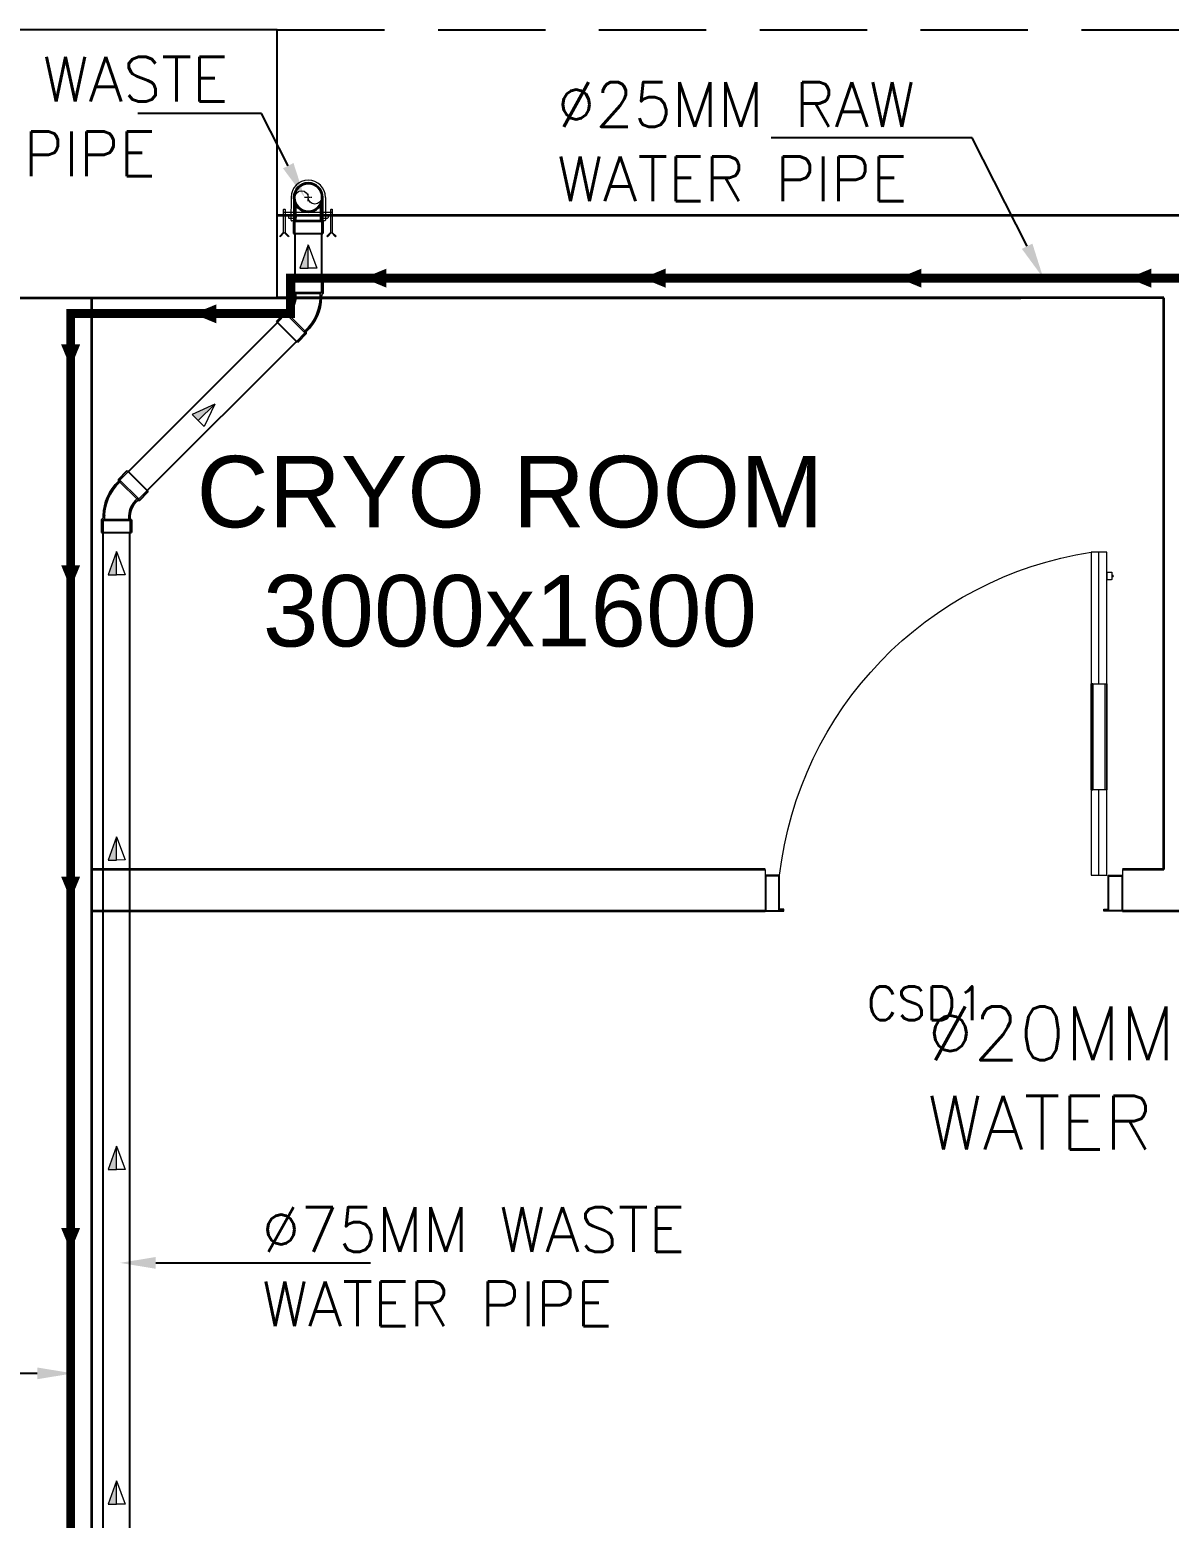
# Model space of a CAD drawing. Extents: x 3550807 to 4078732, y -628171 to -515859.
# Drawn here: x 3881748 to 3884936, y -525389 to -521224 of the extents above; entities that cross this region are included whole.
import ezdxf
from ezdxf import colors
from ezdxf.entities.mleader import LeaderData, LeaderLine
from ezdxf.math import Vec2, Vec3

# ---------------------------------------------------------------- set-up
doc = ezdxf.new("R2010")
doc.units = 0
doc.header["$LTSCALE"] = 6
doc.header["$MEASUREMENT"] = 0
doc.linetypes.add('CENTER2', pattern=[1.125, 0.75, -0.125, 0.125, -0.125])
doc.linetypes.add('HIDDEN', pattern=[0.375, 0.25, -0.125])
doc.layers.get('0').update_dxf_attribs({"linetype": 'CONTINUOUS'})
for name, color, linetype, lineweight in [('1200 Door', 144, 'CONTINUOUS', 5), ('PHE-SP', 1, 'CONTINUOUS', 0), ('PL-CLAMP', 211, 'CONTINUOUS', 13), ('PL-SOFT  WATER SUPPLY PIPE', 162, 'CONTINUOUS', 9), ('PL-WATER PIPING', 1, 'CONTINUOUS', 9), ('Single Leaf Door', 4, 'CONTINUOUS', 18), ('WALL', 10, 'CONTINUOUS', 35)]:
    doc.layers.add(name, color=color, linetype=linetype, lineweight=lineweight)
for name, color, linetype in [('Chajja', 7, 'CONTINUOUS'), ('COL', 5, 'CONTINUOUS'), ('DIM', 7, 'CONTINUOUS'), ('phe-text', 1, 'CONTINUOUS'), ('PL- WASTE PIPE', 6, 'CONTINUOUS'), ('PL-RA WATER SUPPLY PIPE', 100, 'CONTINUOUS'), ('PL-SOIL PIPE', 1, 'CONTINUOUS')]:
    doc.layers.add(name, color=color, linetype=linetype)
doc.styles.add('ARIAL', font='arial.ttf')
doc.styles.add('ROMANS', font='romans.shx')
doc.styles.get("Standard").update_dxf_attribs({"font": 'SIMPLEX'})

# ---------------------------------------------------------------- blocks, each defined once
blk = doc.blocks.new('1000x2100x100 SD')
at = {"layer": 'Single Leaf Door'}
for points in [[(44.2, 338.9), (49.1, 338.9), (49.1, 635.4), (44.2, 635.4)], [(87.8, 635.4), (82.8, 635.4), (82.8, 338.9), (87.8, 338.9)]]:
    blk.add_hatch(color=6, dxfattribs=at).paths.add_polyline_path(points)
at = {"layer": 'Single Leaf Door', "color": 8}
for p, q in [((44.2, 100), (44.2, 1004.2)), ((44.2, 1004.2), (87.8, 1004.2)), ((66, 635.4), (66, 1004.2)), ((87.8, 1004.2), (87.8, 100)), ((29.8, 946.7), (29.8, 928.8)), ((44.2, 948.7), (31.7, 948.7)), ((31.7, 926.8), (44.2, 926.8)), ((44.2, 948.7), (44.2, 926.8)), ((66, 100), (66, 338.9)), ((0, 100), (0, 0)), ((40.2, 100), (0, 100)), ((2, 98), (2, 2)), ((38.2, 98), (2, 98)), ((38.2, 3), (38.2, 98)), ((40.2, 5), (40.2, 100)), ((87.8, 100), (44.2, 100)), ((959.8, 5), (959.8, 100)), ((959.8, 100), (1000, 100)), ((961.8, 3), (961.8, 98)), ((961.8, 98), (998, 98)), ((998, 98), (998, 2)), ((1000, 100), (1000, 0)), ((0, 0), (40.2, 0)), ((2, 2), (40.2, 2)), ((50.1, 3), (38.2, 3)), ((52.1, 5), (40.2, 5)), ((40.2, 2), (50.1, 2)), ((40.2, 0), (52.1, 0)), ((50.1, 2), (50.1, 3)), ((52.1, 0), (52.1, 5)), ((947.9, 5), (959.8, 5)), ((947.9, 0), (947.9, 5)), ((959.8, 0), (947.9, 0)), ((949.9, 3), (961.8, 3)), ((949.9, 2), (949.9, 3)), ((959.8, 2), (949.9, 2)), ((998, 2), (959.8, 2)), ((1000, 0), (959.8, 0))]:
    blk.add_line(p, q, dxfattribs=at)
at = {"layer": 'Single Leaf Door', "color": 6}
for p, q in [((87.8, 635.4), (44.2, 635.4)), ((44.2, 635.4), (44.2, 338.9)), ((49.1, 338.9), (49.1, 635.4)), ((82.8, 338.9), (82.8, 635.4)), ((87.8, 338.9), (87.8, 635.4)), ((44.2, 338.9), (87.8, 338.9))]:
    blk.add_line(p, q, dxfattribs=at)
at = {"layer": 'Single Leaf Door', "color": 6, "ltscale": 100}
blk.add_line((82.8, 635.4), (82.8, 338.9), dxfattribs=at)
at = {"layer": 'Single Leaf Door', "color": 6}
for points in [[(44.2, 635.4), (44.2, 338.9), (49.1, 338.9), (49.1, 635.4), (44.2, 635.4)], [(87.8, 635.4), (87.8, 338.9), (82.8, 338.9), (82.8, 635.4), (87.8, 635.4)]]:
    blk.add_lwpolyline(points, dxfattribs=at)
at = {"layer": 'Single Leaf Door', "ltscale": 5000}
blk.add_lwpolyline([(44.2, 635.4), (44.2, 338.9), (49.1, 338.9), (49.1, 635.4), (44.2, 635.4)], dxfattribs=at)
at = {"layer": 'Single Leaf Door', "color": 8}
for centre, radius, start, end in [((-69.3, -19.8), 1036, 6.6418, 81.2791), ((29.8, 937.7), 3.72, 90, 270), ((31.7, 946.7), 1.98, 90, 180), ((31.7, 928.8), 1.98, 180, 270)]:
    blk.add_arc(centre, radius, start, end, dxfattribs=at)
blk = doc.blocks.new('1232')
at = {"layer": 'Chajja', "color": 8, "linetype": 'HIDDEN', "ltscale": 200}
blk.add_line((-22680, 16660.2), (-17505, 16660.2), dxfattribs=at)
at = {"layer": 'COL', "color": 8}
blk.add_lwpolyline([(-23430, 15910.2), (-22680, 15910.2), (-22680, 16660.2), (-23430, 16660.2)], close=True, dxfattribs=at)
at = {"layer": 'WALL', "color": 8, "linetype": 'ByBlock'}
for p, q in [((-17505, 16140.2), (-22680, 16140.2)), ((-23200, 15910.2), (-23200, 9945.2)), ((-23200, 15910.2), (-23200, 9945.2)), ((-20200, 15910.2), (-22680, 15910.2)), ((-20200, 14310.2), (-20200, 15910.2)), ((-21315, 14310.2), (-23200, 14310.2)), ((-20200, 14310.2), (-20315, 14310.2)), ((-21315, 14194.2), (-23200, 14194.2)), ((-18035, 14194.2), (-20315, 14194.2))]:
    blk.add_line(p, q, dxfattribs=at)
at = {"layer": 'WALL', "color": 8, "lineweight": 0}
for p, q in [((-21020, 15910.2), (-23200, 15910.2)), ((-21315, 14310.2), (-21315, 14194.2)), ((-20315, 14310.2), (-20315, 14194.2))]:
    blk.add_line(p, q, dxfattribs=at)
at = {"layer": 'WALL', "color": 8, "linetype": 'ByBlock'}
blk.add_lwpolyline([(-23430, 9195.2), (-23430, 15910.2), (-20600, 15910.2)], dxfattribs=at)
at = {"layer": 'Single Leaf Door', "color": 8, "xscale": -1}
blk.add_blockref('1000x2100x100 SD', (-20315, 14194.2), dxfattribs=at)
at = {"layer": '1200 Door', "color": 8, "linetype": 'ByBlock', "style": 'ROMANS'}
blk.add_text('CSD1', height=94.18, dxfattribs=at).set_placement((-21030.5, 13889.3, -35804.4))
at = {"layer": 'DIM', "color": 8, "insert": (-22029, 15199.8), "char_height": 200, "width": 1982.81, "attachment_point": 5, "style": 'ARIAL'}
blk.add_mtext('CRYO ROOM 3000x1600', dxfattribs=at)
blk = doc.blocks.new('clamp')
at = {"layer": 'PL-CLAMP'}
for p, q in [((105.4, 198.4), (168.6, 198.4)), ((105.4, 191.1), (168.6, 191.1)), ((156.2, 205.8), (161.2, 205.8)), ((156.2, 183.7), (161.2, 183.7)), ((163.2, 185.7), (163.2, 203.8)), ((170.6, 196.4), (170.6, 193.1)), ((105.4, 109.4), (168.6, 109.4)), ((105.4, 102), (168.6, 102)), ((156.2, 116.8), (161.2, 116.8)), ((156.2, 94.7), (161.2, 94.7)), ((163.2, 96.7), (163.2, 114.8)), ((170.6, 107.4), (170.6, 104))]:
    blk.add_line(p, q, dxfattribs=at)
for points in [[(138.4, 216.5, -0.414214), (139.4, 217.5), (203.1, 217.5), (214, 228.4), (215.4, 227), (203.9, 215.5), (215.3, 204), (213.9, 202.6), (203, 213.5), (139.4, 213.5, -0.414214), (138.4, 214.5), (138.4, 216.5)], [(138.4, 84.3, -0.414214), (139.4, 85.3), (203.1, 85.3), (214, 96.3), (215.4, 94.9), (203.9, 83.3), (215.3, 71.9), (213.9, 70.5), (203, 81.3), (139.4, 81.3, -0.414214), (138.4, 82.3), (138.4, 84.3)]]:
    blk.add_lwpolyline(points, format="xyb", dxfattribs=at)
for points in [[(146.2, 81.3), (146.2, 217.5)], [(156.2, 81.3), (156.2, 217.5)]]:
    blk.add_lwpolyline(points, dxfattribs=at)
for centre, radius, start, end in [((105.4, 150.2), 48.2, 90, 270), ((161.2, 203.8), 2, 0, 90), ((161.2, 185.7), 2, 270, 0), ((168.6, 196.4), 2, 0, 90), ((168.6, 193.1), 2, 270, 0), ((161.2, 114.8), 2, 0, 90), ((161.2, 96.7), 2, 270, 0), ((168.6, 107.4), 2, 0, 90), ((168.6, 104), 2, 270, 0)]:
    blk.add_arc(centre, radius, start, end, dxfattribs=at)
blk = doc.blocks.new('RISER UP 100')
at = {"color": 0, "linetype": 'Continuous'}
for p, q in [((-98.5, 60), (-148.5, 60)), ((-148.5, -60), (-148.5, 60)), ((-98.5, 60), (-93.5, 55)), ((-93.5, 55), (-24, 55)), ((-98.5, -60), (-148.5, -60)), ((-98.5, -60), (-93.5, -55)), ((-93.5, -55), (-24, -55))]:
    blk.add_line(p, q, dxfattribs=at)
at = {"color": 8, "linetype": 'Continuous', "lineweight": 0, "ltscale": 0.005}
for p, q in [((-98.5, 55), (-148.5, 55)), ((-98.5, -55), (-98.5, 55)), ((-98.5, 55), (-93.5, 50)), ((-93.5, -50), (-93.5, 50)), ((-93.5, 50), (-33.2, 50)), ((-98.5, -55), (-148.5, -55)), ((-98.5, -55), (-93.5, -50)), ((-93.5, -50), (-33.2, -50))]:
    blk.add_line(p, q, dxfattribs=at)
at = {"color": 8, "linetype": 'CENTER2', "lineweight": 0}
for p, q in [((-15, 0), (15, 0)), ((0, 15), (0, -15))]:
    blk.add_line(p, q, dxfattribs=at)
at = {"color": 0, "linetype": 'Continuous'}
blk.add_circle((0, 0), 60, dxfattribs=at)
at = {"color": 8, "linetype": 'Continuous', "lineweight": 0, "ltscale": 0.005}
blk.add_circle((0, 0), 55, dxfattribs=at)
at = {"color": 8, "linetype": 'Continuous', "lineweight": 0}
for centre, start, end in [((0, 27.5), 90, 270), ((0, -27.5), 270, 90)]:
    blk.add_arc(centre, 27.5, start, end, dxfattribs=at)
blk = doc.blocks.new('100 ELBOW')
at = {"color": 0, "linetype": 'Continuous'}
for p, q in [((-77.3, 0.5), (-85.9, -8)), ((72.2, 60.9), (66.6, 55.2)), ((72.2, 60.9), (123.7, 60.9)), ((123.7, 60.9), (123.7, -60.9)), ((-94.1, -8), (-130.6, -44.4)), ((-130.6, -44.4), (-44.4, -130.6)), ((-94.1, -8), (-85.9, -8)), ((72.2, -60.9), (66.4, -55.1)), ((72.2, -60.9), (123.7, -60.9)), ((-8, -94.1), (-44.4, -130.6)), ((-0.4, -78.2), (-8, -85.8)), ((-8, -94.1), (-8, -85.8))]:
    blk.add_line(p, q, dxfattribs=at)
at = {"color": 8, "linetype": 'Continuous', "lineweight": 0, "ltscale": 0.005}
for p, q in [((68.7, -49.1), (68.7, 49.1)), ((74.6, 55), (68.9, 49.3)), ((74.6, -55), (74.6, 55)), ((74.6, 55), (123.7, 55)), ((-91.7, -13.9), (-126.4, -48.6)), ((-91.7, -13.9), (-13.9, -91.7)), ((-91.7, -13.9), (-83.3, -13.9)), ((-83.4, -13.9), (-13.9, -83.3)), ((74.6, -55), (68.9, -49.3)), ((74.6, -55), (123.7, -55)), ((-13.9, -91.7), (-48.6, -126.4)), ((-4.5, -73.9), (-13.9, -83.3)), ((-13.9, -91.7), (-13.9, -83.3))]:
    blk.add_line(p, q, dxfattribs=at)
at = {"color": 8, "linetype": 'Continuous', "ltscale": 0.005}
blk.add_line((-72.3, -2.8), (-73.3, -3.7), dxfattribs=at)
at = {"color": 8, "linetype": 'Continuous', "lineweight": 0, "ltscale": 0.005}
for centre, radius, start, end in [((61.5, -148.1), 197.5, 87.86176, 137.18), ((60.9, -147.1), 98.2, 85.3383, 131.76601)]:
    blk.add_arc(centre, radius, start, end, dxfattribs=at)
at = {"color": 0, "linetype": 'Continuous'}
for centre, radius, start, end in [((61.6, -148.2), 203.5, 88.5977, 133.05078), ((60.9, -147.1), 92.3, 86.66432, 131.66432)]:
    blk.add_arc(centre, radius, start, end, dxfattribs=at)
blk = doc.blocks.new('A$C0B1B3CFA')
at = {"layer": 'PHE-SP'}
h = blk.add_hatch(color=7, dxfattribs=at)
h.dxf.hatch_style = 1
h.paths.add_polyline_path([(-0.0495, 0.0226), (-0.0495, 0), (0.0124, 0)])
at = {"layer": 'PHE-SP', "color": 7}
for points in [[(-0.0495, 0), (0.0124, 0), (-0.0495, 0.0226), (-0.0495, 0)], [(-0.0495, 0), (0.0124, 0), (-0.0495, -0.0226), (-0.0495, 0)]]:
    blk.add_lwpolyline(points, dxfattribs=at)
blk = doc.blocks.new('Z$W@#3BD47561')
at = {"layer": 'PHE-SP', "xscale": 49.00933755098914, "yscale": 49.00933755098914, "zscale": 49.00933755098914, "rotation": 270}
blk.add_blockref('A$C0B1B3CFA', (0, 0), dxfattribs=at)
blk = doc.blocks.new('Z$W@#4AA511D8')
at = {"layer": 'phe-text', "linetype": 'ByBlock', "lineweight": -2, "ltscale": 0.5, "xscale": 0.0244727334018079, "yscale": 0.0244727334018079, "zscale": 0.0244727334018079, "rotation": 270}
blk.add_blockref('Z$W@#3BD47561', (0.0148, 0), dxfattribs=at)

msp = doc.modelspace()

# ---------------------------------------------------------------- linework, layer by layer
at = {"layer": 'PL- WASTE PIPE', "linetype": 'ByBlock', "ltscale": 5}
for p, q in [((3882489.2, -521794.1), (3882489.2, -521925.3)), ((3882564.2, -521794.1), (3882564.2, -521925.3)), ((3882023.4, -522460), (3882440.6, -522042.8)), ((3882076.4, -522513), (3882493.6, -522095.8)), ((3881952.7, -527260), (3881952.7, -522630.5)), ((3882027.7, -527260), (3882027.7, -522630.5))]:
    msp.add_line(p, q, dxfattribs=at)
at = {"layer": 'PL-SOFT  WATER SUPPLY PIPE', "color": 3, "const_width": 25}
msp.add_lwpolyline([(3884985.4, -521918.8), (3882477.1, -521918.8), (3882477.1, -522017.7), (3881861.9, -522017.7), (3881861.9, -527919.1), (3882484.6, -527919.1), (3882484.6, -527988.6), (3883269.1, -527988.6)], dxfattribs=at)
at = {"layer": 'PL-WATER PIPING', "color": 61, "true_color": 0xd8e58c}
for points in [[(3882745.6, -521918.8, 53.3, 0, 0), (3882680.8, -521918.8, 0, 0, 0)], [(3883526.4, -521918.8, 53.3, 0, 0), (3883461.6, -521918.8, 0, 0, 0)], [(3884242.5, -521918.8, 53.3, 0, 0), (3884177.7, -521918.8, 0, 0, 0)], [(3884885.4, -521918.8, 53.3, 0, 0), (3884820.6, -521918.8, 0, 0, 0)], [(3882269.9, -522018.7, 53.3, 0, 0), (3882205, -522018.7, 0, 0, 0)], [(3881861.9, -522104.4, 53.3, 0, 0), (3881861.9, -522169.3, 0, 0, 0)], [(3881861.9, -522722.1, 53.3, 0, 0), (3881861.9, -522786.9, 0, 0, 0)], [(3881861.9, -523593.5, 53.3, 0, 0), (3881861.9, -523658.3, 0, 0, 0)], [(3881861.9, -524576.6, 53.3, 0, 0), (3881861.9, -524641.4, 0, 0, 0)]]:
    msp.add_lwpolyline(points, format="xyseb", dxfattribs=at)

# ---------------------------------------------------------------- block references
at = {"linetype": 'ByBlock'}
msp.add_blockref('1232', (3905120.1, -537884), dxfattribs=at)
at = {"layer": 'PL- WASTE PIPE', "linetype": 'ByBlock', "ltscale": 5}
for name, p, xscale, yscale, zscale, rotation in [('RISER UP 100', (3882526.7, -521693), -0.6804665603485837, 0.6804665603485837, 0.6804665595408722, 269.9999999999997), ('100 ELBOW', (3882526.7, -522009.6), 0.6818181811568929, 0.6818181824598778, 0.6818181817632315, 225.0000000000001), ('100 ELBOW', (3881990.2, -522546.2), 0.6818181811568929, 0.6818181824598778, 0.6818181817632315, 45.00000000000026)]:
    msp.add_blockref(name, p, dxfattribs=dict(at, xscale=xscale, yscale=yscale, zscale=zscale, rotation=rotation))
at = {"layer": 'PL-CLAMP', "linetype": 'ByBlock', "xscale": 0.9999250758013813, "yscale": 0.9999250758013813, "zscale": 0.9999250752857497, "rotation": 269.9750030928284}
msp.add_blockref('clamp', (3882376.5, -521587.5), dxfattribs=at)
at = {"layer": 'PL-SOIL PIPE', "color": 1, "linetype": 'Continuous'}
for p, xscale, yscale, zscale, rotation in [((3882526.6, -521825.5), 876.8658294741393, 876.8658294741393, 876.8658294741393, 270.129995499921), ((3882264.9, -522271.3), 876.8658294741394, 876.8658294741394, 876.8658294741394, 225.1299954999209), ((3881990.1, -522683.9), 876.8658294741393, 876.8658294741393, 876.8658294741393, 270.129995499921), ((3881990.1, -523481.9), 876.8658294741393, 876.8658294741393, 876.8658294741393, 270.129995499921), ((3881990.1, -524347.7), 876.8658294741393, 876.8658294741393, 876.8658294741393, 270.129995499921), ((3881990.1, -525284.4), 876.8658294741393, 876.8658294741393, 876.8658294741393, 270.129995499921)]:
    msp.add_blockref('Z$W@#4AA511D8', p, dxfattribs=dict(at, xscale=xscale, yscale=yscale, zscale=zscale, rotation=rotation))

# ---------------------------------------------------------------- texts
at = {"layer": 'PL- WASTE PIPE', "linetype": 'ByBlock', "ltscale": 5, "char_height": 125, "width": 1332.591, "attachment_point": 1, "style": 'ROMANS'}
for insert in [(3881119.2, -521299.9), (3882397, -524518.4)]:
    msp.add_mtext('%%c75MM WASTE WATER PIPE', dxfattribs=dict(at, insert=insert))
at = {"layer": 'PL-RA WATER SUPPLY PIPE', "ltscale": 0.01, "insert": (3883222.8, -521370.3), "char_height": 125, "width": 1332.591, "attachment_point": 1, "style": 'ROMANS'}
msp.add_mtext('%%c25MM RAW WATER PIPE', dxfattribs=at)
at = {"layer": 'PL-SOFT  WATER SUPPLY PIPE', "color": 5, "insert": (3884258.9, -523956.6), "char_height": 150, "width": 1899.144, "attachment_point": 1}
msp.add_mtext('%%c20MM RAW WATER PIPE', dxfattribs=at)

# ---------------------------------------------------------------- leaders
at = {"layer": 'PL- WASTE PIPE', "linetype": 'ByBlock', "ltscale": 5}
ml = msp.add_multileader_mtext('Standard', dxfattribs=at)
ml.set_content(' ', color=256)
ml.set_leader_properties()
ml.build(insert=Vec2(0, 0))
ml.multileader.update_dxf_attribs({"text_right_attachment_type": 6, "dogleg_length": 265, "arrow_head_size": 100})
ctx = ml.context
ctx.base_point, ctx.char_height, ctx.arrow_head_size, ctx.landing_gap_size, ctx.plane_origin, ctx.plane_x_axis = Vec3(3882130.7, -521458.5), 100, 100, 50, Vec3(3882605.4, -521838.5), Vec3(-1, 0)
ctx.right_attachment = 6
notes = []
notes.append((ctx, [(0, (1, 1, 0), (3882395.8, -521458.5), (-1, 0), 265, [(0, [(3882516.5, -521693)], 0, [])])]))
ctx.mtext.insert, ctx.mtext.flow_direction = Vec3(3881990.3, -521398.5), 5
ml = msp.add_multileader_mtext('Standard', dxfattribs=at)
ml.set_content(' ', color=256)
ml.set_leader_properties()
ml.build(insert=Vec2(0, 0))
ml.multileader.update_dxf_attribs({"text_right_attachment_type": 6, "dogleg_length": 265, "arrow_head_size": 100})
ctx = ml.context
ctx.base_point, ctx.char_height, ctx.arrow_head_size, ctx.landing_gap_size, ctx.plane_origin = Vec3(3882700.7, -524674.3), 100, 100, 50, Vec3(3882226, -525054.3)
ctx.right_attachment = 6
notes.append((ctx, [(0, (1, 1, 0), (3882435.6, -524674.3), (1, 0), 265, [(0, [(3881999.8, -524674.3)], 0, [])])]))
ctx.mtext.insert, ctx.mtext.flow_direction = Vec3(3882750.7, -524614.3), 5
at = {"layer": 'PL-RA WATER SUPPLY PIPE', "ltscale": 0.01}
ml = msp.add_multileader_mtext('Standard', dxfattribs=at)
ml.set_content(' ', color=256)
ml.set_leader_properties()
ml.build(insert=Vec2(0, 0))
ml.multileader.update_dxf_attribs({"text_right_attachment_type": 6, "dogleg_length": 481.5, "arrow_head_size": 100})
ctx = ml.context
ctx.base_point, ctx.char_height, ctx.arrow_head_size, ctx.landing_gap_size, ctx.plane_origin, ctx.plane_x_axis = Vec3(3883902.7, -521526.6), 100, 100, 50, Vec3(3885037.8, -521526.6), Vec3(-1, 0)
ctx.right_attachment = 6
notes.append((ctx, [(0, (1, 1, 0), (3884384.3, -521526.6), (-1, 0), 481.5, [(0, [(3884583.4, -521918.8)], 0, [])])]))
ctx.mtext.insert, ctx.mtext.flow_direction = Vec3(3883762.2, -521466.6), 5
ml = msp.add_multileader_mtext('Standard', dxfattribs=at)
ml.set_content(' ', color=256)
ml.set_leader_properties()
ml.build(insert=Vec2(0, 0))
ml.multileader.update_dxf_attribs({"text_right_attachment_type": 6, "dogleg_length": 481.5, "arrow_head_size": 100})
ctx = ml.context
ctx.base_point, ctx.char_height, ctx.arrow_head_size, ctx.landing_gap_size, ctx.plane_origin, ctx.plane_x_axis = Vec3(3880941.4, -524983.4), 100, 100, 50, Vec3(3882076.5, -524983.4), Vec3(-1, 0)
ctx.right_attachment = 6
notes.append((ctx, [(0, (1, 1, 0), (3881422.9, -524983.4), (-1, 0), 481.5, [(0, [(3881868.3, -524983.4)], 0, [])])]))
ctx.mtext.insert, ctx.mtext.flow_direction = Vec3(3880800.9, -524923.4), 5
for ctx, leaders in notes:
    for number, flags, end, landing, length, lines in leaders:
        leader = LeaderData()
        leader.index, (leader.has_last_leader_line, leader.has_dogleg_vector, leader.attachment_direction) = number, flags
        leader.last_leader_point, leader.dogleg_vector, leader.dogleg_length = Vec3(end), Vec3(landing), length
        for number, points, colour, breaks in lines:
            line = LeaderLine()
            line.index, line.vertices, line.color, line.breaks = number, Vec3.list(points), colors.encode_raw_color(colour), breaks
            leader.lines.append(line)
        ctx.leaders.append(leader)

doc.saveas('drawing.dxf')
